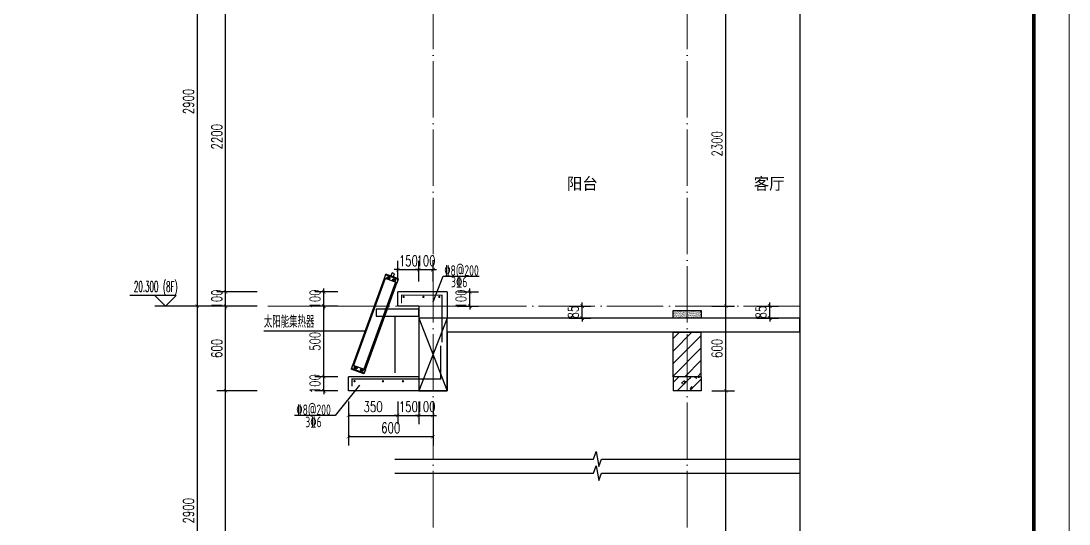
# Model space of a CAD drawing. Extents: x -812054 to 22247, y -644080 to 1003627.
# Drawn here: x -129890 to -122465, y -219612 to -216048 of the extents above; entities that cross this region are included whole.
import ezdxf

# ---------------------------------------------------------------- set-up
doc = ezdxf.new("R2010")
doc.units = 0
doc.header["$LTSCALE"] = 1000
doc.linetypes.add('DOTE', pattern=[2.42, 2, -0.2, 0.02, -0.2])
doc.layers.get('0').update_dxf_attribs({"linetype": 'CONTINUOUS'})
doc.layers.get('DEFPOINTS').update_dxf_attribs({"linetype": 'CONTINUOUS'})
for name, color, linetype in [('DIM_ELEV', 3, 'CONTINUOUS'), ('DIM_IDEN', 67, 'CONTINUOUS'), ('DIM_SYMB', 3, 'CONTINUOUS'), ('PUB_DIM', 3, 'CONTINUOUS'), ('PUB_TEXT', 2, 'CONTINUOUS'), ('REIN', 6, 'CONTINUOUS'), ('S-大样-砼线', 7, 'CONTINUOUS'), ('S-引出线', 40, 'CONTINUOUS'), ('TEXT', 2, 'CONTINUOUS'), ('WALL', 5, 'CONTINUOUS'), ('实线层', 7, 'CONTINUOUS'), ('看线', 251, 'CONTINUOUS'), ('立面-看线', 251, 'CONTINUOUS')]:
    doc.layers.add(name, color=color, linetype=linetype)
for name, color, linetype, lineweight in [('DOTE', 19, 'DOTE', 9), ('PUB_HATCH', 8, 'CONTINUOUS', 9), ('图框', 9, 'CONTINUOUS', 18)]:
    doc.layers.add(name, color=color, linetype=linetype, lineweight=lineweight)
doc.styles.add('_TCH_DIM', font='SIMPLEX.shx', dxfattribs={"width": 0.7, "bigfont": 'GBCBIG.shx'})
doc.styles.add('_TCH_DIM_T3', font='SIMPLEX', dxfattribs={"width": 0.705882, "bigfont": 'GBCBIG'})
doc.styles.add('DIM_FONT_T3', font='SIMPLEX', dxfattribs={"width": 0.705882, "bigfont": 'GBCBIG'})
doc.styles.add('TSSD_REIN', font='tssdeng.shx', dxfattribs={"width": 0.7, "height": 300, "bigfont": 'tssdchn.shx'})
doc.dimstyles.new('_TCH_ARCH&&25', dxfattribs={"dimtxt": 74.375, "dimasz": 25, "dimexe": 62.5, "dimexo": 75, "dimgap": 25, "dimtad": 1, "dimdec": 0, "dimzin": 0, "dimdsep": 46, "dimtxsty": '_TCH_DIM_T3', "dimblk": 'ARCHTICK', "dimcen": 0.09, "dimclrt": 7, "dimazin": 0, "dimtfac": 1, "dimtdec": 0, "dimtix": 1, "dimtmove": 2, "dimatfit": 3, "dimldrblk": 'ARCHTICK', "dimfxl": 1, "dimtolj": 1, "dimtzin": 0, "dimarcsym": 0})

# ---------------------------------------------------------------- blocks, each defined once
blk = doc.blocks.new('GFDDDDRG')
at = {"layer": '图框'}
blk.add_lwpolyline([(923310, -107437), (923310, -159999), (893610, -159999), (893610, -107437)], close=True, dxfattribs=at)
blk.add_lwpolyline([(923310, -107437), (923310, -159999), (893610, -159999), (893610, -107437)], close=True, dxfattribs=at)
at = {"layer": '图框', "const_width": 50}
blk.add_lwpolyline([(894110, -159499), (922810, -159499), (922810, -108687), (894110, -108687)], close=True, dxfattribs=at)
blk = doc.blocks.new('A$C01192DFB')
at = {"layer": '实线层', "color": 5}
for p, q in [((-245.2, 221), (-235.1, 248.7)), ((-244.8, 220.8), (-234.5, 249)), ((-146.5, 211.5), (-236.8, 244.3)), ((-146.9, 212), (-236.2, 244.4)), ((-235.1, 248.7), (-234.7, 248.5)), ((-145.3, 216.4), (-234.6, 248.9)), ((-145.2, 216.5), (-234.5, 249)), ((-219.7, 220.8), (-218.7, 223.5)), ((-219.4, 214.4), (-214.3, 228.2)), ((-218.7, 223.5), (-215.9, 224)), ((-215.9, 224), (-214, 221.8)), ((-196.4, 238.3), (-203, 237.5)), ((-176.7, 228), (-203, 237.5)), ((-196.4, 238.3), (-189.3, 257.6)), ((-196.4, 238.3), (-181.3, 232.8)), ((-174.3, 252.1), (-189.3, 257.6)), ((-181.3, 232.8), (-174.3, 252.1)), ((-181.3, 232.8), (-176.7, 228)), ((-468.5, -396.9), (-243.8, 220.5)), ((-243.5, 220.4), (-468.2, -397)), ((-467.7, -397.2), (-243, 220.2)), ((-240, 219.1), (-464.7, -398.3)), ((-239.5, 218.9), (-464.2, -398.5)), ((-166, 192.2), (-390.7, -425.2)), ((-165.7, 192), (-390.4, -425.3)), ((-381.9, -428.4), (-157.2, 189)), ((-156.8, 188.8), (-381.5, -428.6)), ((-381.1, -428.7), (-156.4, 188.7)), ((-155, 188.2), (-245.2, 221)), ((-217.8, 218.6), (-219.7, 220.8)), ((-215, 219.1), (-217.8, 218.6)), ((-214, 221.8), (-215, 219.1)), ((-179.3, 206.1), (-178.4, 208.8)), ((-177.5, 203.9), (-179.3, 206.1)), ((-179, 199.7), (-174, 213.5)), ((-178.4, 208.8), (-175.5, 209.3)), ((-174.6, 204.4), (-177.5, 203.9)), ((-175.5, 209.3), (-173.7, 207.1)), ((-173.7, 207.1), (-174.6, 204.4)), ((-155.5, 188.3), (-145.2, 216.5)), ((-155, 188.2), (-144.9, 215.9)), ((-144.9, 215.9), (-145.4, 216)), ((-469.9, -396.4), (-480, -424.1)), ((-480, -424.1), (-479.6, -424.3)), ((-469.5, -396.6), (-479.7, -424.8)), ((-390.4, -457.1), (-479.7, -424.6)), ((-390.5, -457.2), (-479.7, -424.8)), ((-388.2, -452.5), (-478.4, -419.7)), ((-388.8, -452.7), (-478.1, -420.2)), ((-379.7, -429.2), (-469.9, -396.4)), ((-379.7, -429.2), (-468, -397.1)), ((-450.2, -412.7), (-451.2, -415.4)), ((-451.2, -415.4), (-449.4, -417.6)), ((-445.9, -408), (-450.9, -421.8)), ((-447.4, -412.2), (-450.2, -412.7)), ((-449.4, -417.6), (-446.5, -417.1)), ((-445.5, -414.4), (-447.4, -412.2)), ((-446.5, -417.1), (-445.5, -414.4)), ((-406.6, -428.6), (-407.6, -431.3)), ((-407.6, -431.3), (-405.7, -433.5)), ((-402.2, -423.9), (-407.2, -437.7)), ((-403.7, -428.1), (-406.6, -428.6)), ((-405.7, -433.5), (-402.9, -433)), ((-401.9, -430.3), (-403.7, -428.1)), ((-402.9, -433), (-401.9, -430.3)), ((-380.2, -429.1), (-390.5, -457.2)), ((-379.7, -429.2), (-389.8, -456.9)), ((-389.8, -456.9), (-390.3, -456.8))]:
    blk.add_line(p, q, dxfattribs=at)
for points in [[(-236.8, 244.3), (-236.7, 244.4), (-236.5, 244.5), (-236.4, 244.5), (-236.2, 244.4)], [(-146.5, 211.5), (-146.5, 211.6), (-146.6, 211.7), (-146.7, 211.9), (-146.9, 212)], [(-478.4, -419.7), (-478.4, -419.8), (-478.4, -420), (-478.2, -420.1), (-478.1, -420.2)], [(-388.2, -452.5), (-388.3, -452.6), (-388.4, -452.7), (-388.6, -452.7), (-388.8, -452.7)]]:
    blk.add_lwpolyline(points, dxfattribs=at)
blk.add_lwpolyline([(0, 0), (-302.4, 0), (-302.4, -49.7), (0, -49.7)], close=True, dxfattribs=at)
for centre, radius in [((-216.8, 221.3), 10), ((-216.8, 221.3), 9.5), ((-176.5, 206.6), 10), ((-176.5, 206.6), 9.5), ((-448.4, -414.9), 10), ((-448.4, -414.9), 9.5), ((-404.7, -430.8), 10), ((-404.7, -430.8), 9.5)]:
    blk.add_circle(centre, radius, dxfattribs=at)
for centre, start, end in [((-234.7, 248.5), 70, 160), ((-145.4, 216), 340, 70), ((-479.6, -424.3), 160, 250), ((-390.3, -456.8), 250, 340)]:
    blk.add_arc(centre, 0.5, start, end, dxfattribs=at)
blk = doc.blocks.new('_ArchTick')
at = {"color": 0, "linetype": 'ByBlock', "const_width": 0.15}
blk.add_lwpolyline([(-0.5, -0.5), (0.5, 0.5)], dxfattribs=at)
blk = doc.blocks.new('*D2505')
at = {"layer": 'DEFPOINTS', "color": 0, "transparency": 16777216}
for p in [(871532.9, -114286.1), (871707.5, -114286.1), (871707.5, -114386.1)]:
    blk.add_point(p, dxfattribs=at)
at = {"layer": 'PUB_DIM', "color": 0, "lineweight": -2, "transparency": 16777216}
for p, q in [((871532.9, -114286.1), (871532.9, -114261.1)), ((871632.5, -114286.1), (871470.4, -114286.1)), ((871532.9, -114386.1), (871532.9, -114286.1)), ((871632.5, -114386.1), (871470.4, -114386.1)), ((871532.9, -114386.1), (871532.9, -114411.1))]:
    blk.add_line(p, q, dxfattribs=at)
at = {"layer": 'PUB_DIM', "color": 0, "lineweight": -2, "transparency": 16777216, "xscale": 25, "yscale": 25, "zscale": 25}
for p, rotation in [((871532.9, -114286.1), 270), ((871532.9, -114386.1), 90)]:
    blk.add_blockref('_ArchTick', p, dxfattribs=dict(at, rotation=rotation))
at = {"layer": 'PUB_DIM', "color": 7, "transparency": 16777216, "insert": (871470.7, -114336.1), "char_height": 74.38, "attachment_point": 5, "rotation": 90, "style": '_TCH_DIM_T3'}
blk.add_mtext('\\A1;100', dxfattribs=at)
blk = doc.blocks.new('*D2506')
at = {"layer": 'DEFPOINTS', "color": 0, "transparency": 16777216}
for p in [(871532.9, -114386.1), (871707.5, -114386.1), (871707.5, -114886.1)]:
    blk.add_point(p, dxfattribs=at)
at = {"layer": 'PUB_DIM', "color": 0, "lineweight": -2, "transparency": 16777216}
for p, q in [((871632.5, -114386.1), (871470.4, -114386.1)), ((871532.9, -114886.1), (871532.9, -114386.1)), ((871632.5, -114886.1), (871470.4, -114886.1))]:
    blk.add_line(p, q, dxfattribs=at)
at = {"layer": 'PUB_DIM', "color": 0, "lineweight": -2, "transparency": 16777216, "xscale": 25, "yscale": 25, "zscale": 25}
for p, rotation in [((871532.9, -114386.1), 90), ((871532.9, -114886.1), 270)]:
    blk.add_blockref('_ArchTick', p, dxfattribs=dict(at, rotation=rotation))
at = {"layer": 'PUB_DIM', "color": 7, "transparency": 16777216, "insert": (871470.7, -114636.1), "char_height": 74.38, "attachment_point": 5, "rotation": 90, "style": '_TCH_DIM_T3'}
blk.add_mtext('\\A1;500', dxfattribs=at)
blk = doc.blocks.new('*D2507')
at = {"layer": 'DEFPOINTS', "color": 0, "transparency": 16777216}
for p in [(871532.9, -114886.1), (871707.5, -114886.1), (871707.5, -114986.1)]:
    blk.add_point(p, dxfattribs=at)
at = {"layer": 'PUB_DIM', "color": 0, "lineweight": -2, "transparency": 16777216}
for p, q in [((871532.9, -114886.1), (871532.9, -114861.1)), ((871632.5, -114886.1), (871470.4, -114886.1)), ((871532.9, -114986.1), (871532.9, -114886.1)), ((871632.5, -114986.1), (871470.4, -114986.1)), ((871532.9, -114986.1), (871532.9, -115011.1))]:
    blk.add_line(p, q, dxfattribs=at)
at = {"layer": 'PUB_DIM', "color": 0, "lineweight": -2, "transparency": 16777216, "xscale": 25, "yscale": 25, "zscale": 25}
for p, rotation in [((871532.9, -114886.1), 270), ((871532.9, -114986.1), 90)]:
    blk.add_blockref('_ArchTick', p, dxfattribs=dict(at, rotation=rotation))
at = {"layer": 'PUB_DIM', "color": 7, "transparency": 16777216, "insert": (871470.7, -114936.1), "char_height": 74.38, "attachment_point": 5, "rotation": 90, "style": '_TCH_DIM_T3'}
blk.add_mtext('\\A1;100', dxfattribs=at)
blk = doc.blocks.new('*D2508')
at = {"layer": 'DEFPOINTS', "color": 0, "transparency": 16777216}
for p in [(872407.5, -114286.1), (872567.5, -114286.1), (872407.5, -114386.1)]:
    blk.add_point(p, dxfattribs=at)
at = {"layer": 'PUB_DIM', "color": 0, "lineweight": -2, "transparency": 16777216}
for p, q in [((872567.5, -114286.1), (872567.5, -114261.1)), ((872482.5, -114286.1), (872630, -114286.1)), ((872567.5, -114386.1), (872567.5, -114286.1)), ((872482.5, -114386.1), (872630, -114386.1)), ((872567.5, -114386.1), (872567.5, -114411.1))]:
    blk.add_line(p, q, dxfattribs=at)
at = {"layer": 'PUB_DIM', "color": 0, "lineweight": -2, "transparency": 16777216, "xscale": 25, "yscale": 25, "zscale": 25}
for p, rotation in [((872567.5, -114286.1), 270), ((872567.5, -114386.1), 90)]:
    blk.add_blockref('_ArchTick', p, dxfattribs=dict(at, rotation=rotation))
at = {"layer": 'PUB_DIM', "color": 7, "transparency": 16777216, "insert": (872505.3, -114336.1), "char_height": 74.38, "attachment_point": 5, "rotation": 90, "style": '_TCH_DIM_T3'}
blk.add_mtext('\\A1;100', dxfattribs=at)
blk = doc.blocks.new('*D2509')
at = {"layer": 'DEFPOINTS', "color": 0, "transparency": 16777216}
for p in [(872207.5, -114127.5), (872057.5, -114286.1), (872207.5, -114286.1)]:
    blk.add_point(p, dxfattribs=at)
at = {"layer": 'PUB_DIM', "color": 0, "lineweight": -2, "transparency": 16777216}
for p, q in [((872057.5, -114211.1), (872057.5, -114065)), ((872207.5, -114211.1), (872207.5, -114065)), ((872057.5, -114127.5), (872032.5, -114127.5)), ((872057.5, -114127.5), (872207.5, -114127.5)), ((872207.5, -114127.5), (872232.5, -114127.5))]:
    blk.add_line(p, q, dxfattribs=at)
at = {"layer": 'PUB_DIM', "color": 0, "lineweight": -2, "transparency": 16777216, "xscale": 25, "yscale": 25, "zscale": 25}
blk.add_blockref('_ArchTick', (872057.5, -114127.5), dxfattribs=at)
at = {"layer": 'PUB_DIM', "color": 0, "lineweight": -2, "transparency": 16777216, "xscale": 25, "yscale": 25, "zscale": 25, "rotation": 180}
blk.add_blockref('_ArchTick', (872207.5, -114127.5), dxfattribs=at)
at = {"layer": 'PUB_DIM', "color": 7, "transparency": 16777216, "insert": (872132.5, -114065.3), "char_height": 74.38, "attachment_point": 5, "style": '_TCH_DIM_T3'}
blk.add_mtext('\\A1;150', dxfattribs=at)
blk = doc.blocks.new('*D2510')
at = {"layer": 'DEFPOINTS', "color": 0, "transparency": 16777216}
for p in [(872307.5, -114127.5), (872207.5, -114286.1), (872307.5, -114286.1)]:
    blk.add_point(p, dxfattribs=at)
at = {"layer": 'PUB_DIM', "color": 0, "lineweight": -2, "transparency": 16777216}
for p, q in [((872207.5, -114211.1), (872207.5, -114065)), ((872307.5, -114211.1), (872307.5, -114065)), ((872207.5, -114127.5), (872182.5, -114127.5)), ((872207.5, -114127.5), (872307.5, -114127.5)), ((872307.5, -114127.5), (872332.5, -114127.5))]:
    blk.add_line(p, q, dxfattribs=at)
at = {"layer": 'PUB_DIM', "color": 0, "lineweight": -2, "transparency": 16777216, "xscale": 25, "yscale": 25, "zscale": 25}
blk.add_blockref('_ArchTick', (872207.5, -114127.5), dxfattribs=at)
at = {"layer": 'PUB_DIM', "color": 0, "lineweight": -2, "transparency": 16777216, "xscale": 25, "yscale": 25, "zscale": 25, "rotation": 180}
blk.add_blockref('_ArchTick', (872307.5, -114127.5), dxfattribs=at)
at = {"layer": 'PUB_DIM', "color": 7, "transparency": 16777216, "insert": (872257.5, -114065.3), "char_height": 74.38, "attachment_point": 5, "style": '_TCH_DIM_T3'}
blk.add_mtext('\\A1;100', dxfattribs=at)
blk = doc.blocks.new('*D2511')
at = {"layer": 'DEFPOINTS', "color": 0, "transparency": 16777216}
for p in [(874526.4, -114386.1), (874692.4, -114386.1), (874526.4, -114471.1)]:
    blk.add_point(p, dxfattribs=at)
at = {"layer": 'PUB_DIM', "color": 0, "lineweight": -2, "transparency": 16777216}
for p, q in [((874601.4, -114386.1), (874754.9, -114386.1)), ((874692.4, -114386.1), (874692.4, -114361.1)), ((874692.4, -114471.1), (874692.4, -114386.1)), ((874601.4, -114471.1), (874754.9, -114471.1)), ((874692.4, -114471.1), (874692.4, -114496.1))]:
    blk.add_line(p, q, dxfattribs=at)
at = {"layer": 'PUB_DIM', "color": 0, "lineweight": -2, "transparency": 16777216, "xscale": 25, "yscale": 25, "zscale": 25}
for p, rotation in [((874692.4, -114386.1), 270), ((874692.4, -114471.1), 90)]:
    blk.add_blockref('_ArchTick', p, dxfattribs=dict(at, rotation=rotation))
at = {"layer": 'PUB_DIM', "color": 7, "transparency": 16777216, "insert": (874630.2, -114428.6), "char_height": 74.38, "attachment_point": 5, "rotation": 90, "style": '_TCH_DIM_T3'}
blk.add_mtext('\\A1;85', dxfattribs=at)
blk = doc.blocks.new('*D2512')
at = {"layer": 'DEFPOINTS', "color": 0, "transparency": 16777216}
for p in [(873197.3, -114386.1), (873363.3, -114386.1), (873197.3, -114471.1)]:
    blk.add_point(p, dxfattribs=at)
at = {"layer": 'PUB_DIM', "color": 0, "lineweight": -2, "transparency": 16777216}
for p, q in [((873272.3, -114386.1), (873425.8, -114386.1)), ((873363.3, -114386.1), (873363.3, -114361.1)), ((873363.3, -114471.1), (873363.3, -114386.1)), ((873272.3, -114471.1), (873425.8, -114471.1)), ((873363.3, -114471.1), (873363.3, -114496.1))]:
    blk.add_line(p, q, dxfattribs=at)
at = {"layer": 'PUB_DIM', "color": 0, "lineweight": -2, "transparency": 16777216, "xscale": 25, "yscale": 25, "zscale": 25}
for p, rotation in [((873363.3, -114386.1), 270), ((873363.3, -114471.1), 90)]:
    blk.add_blockref('_ArchTick', p, dxfattribs=dict(at, rotation=rotation))
at = {"layer": 'PUB_DIM', "color": 7, "transparency": 16777216, "insert": (873301.1, -114428.6), "char_height": 74.38, "attachment_point": 5, "rotation": 90, "style": '_TCH_DIM_T3'}
blk.add_mtext('\\A1;85', dxfattribs=at)
blk = doc.blocks.new('*D2513')
at = {"layer": 'DEFPOINTS', "color": 0, "transparency": 16777216}
for p in [(871707.5, -114986.1), (872057.5, -114986.1), (872057.5, -115161.1)]:
    blk.add_point(p, dxfattribs=at)
at = {"layer": 'PUB_DIM', "color": 0, "lineweight": -2, "transparency": 16777216}
for p, q in [((871707.5, -115061.1), (871707.5, -115223.6)), ((872057.5, -115061.1), (872057.5, -115223.6)), ((871707.5, -115161.1), (872057.5, -115161.1))]:
    blk.add_line(p, q, dxfattribs=at)
at = {"layer": 'PUB_DIM', "color": 0, "lineweight": -2, "transparency": 16777216, "xscale": 25, "yscale": 25, "zscale": 25, "rotation": 180}
blk.add_blockref('_ArchTick', (871707.5, -115161.1), dxfattribs=at)
at = {"layer": 'PUB_DIM', "color": 0, "lineweight": -2, "transparency": 16777216, "xscale": 25, "yscale": 25, "zscale": 25}
blk.add_blockref('_ArchTick', (872057.5, -115161.1), dxfattribs=at)
at = {"layer": 'PUB_DIM', "color": 7, "transparency": 16777216, "insert": (871882.5, -115099), "char_height": 74.38, "attachment_point": 5, "style": '_TCH_DIM_T3'}
blk.add_mtext('\\A1;350', dxfattribs=at)
blk = doc.blocks.new('*D2514')
at = {"layer": 'DEFPOINTS', "color": 0, "transparency": 16777216}
for p in [(872057.5, -114986.1), (872207.5, -114986.1), (872207.5, -115161.1)]:
    blk.add_point(p, dxfattribs=at)
at = {"layer": 'PUB_DIM', "color": 0, "lineweight": -2, "transparency": 16777216}
for p, q in [((872057.5, -115061.1), (872057.5, -115223.6)), ((872207.5, -115061.1), (872207.5, -115223.6)), ((872057.5, -115161.1), (872032.5, -115161.1)), ((872057.5, -115161.1), (872207.5, -115161.1)), ((872207.5, -115161.1), (872232.5, -115161.1))]:
    blk.add_line(p, q, dxfattribs=at)
at = {"layer": 'PUB_DIM', "color": 0, "lineweight": -2, "transparency": 16777216, "xscale": 25, "yscale": 25, "zscale": 25}
blk.add_blockref('_ArchTick', (872057.5, -115161.1), dxfattribs=at)
at = {"layer": 'PUB_DIM', "color": 0, "lineweight": -2, "transparency": 16777216, "xscale": 25, "yscale": 25, "zscale": 25, "rotation": 180}
blk.add_blockref('_ArchTick', (872207.5, -115161.1), dxfattribs=at)
at = {"layer": 'PUB_DIM', "color": 7, "transparency": 16777216, "insert": (872132.5, -115099), "char_height": 74.38, "attachment_point": 5, "style": '_TCH_DIM_T3'}
blk.add_mtext('\\A1;150', dxfattribs=at)
blk = doc.blocks.new('*D2515')
at = {"layer": 'DEFPOINTS', "color": 0, "transparency": 16777216}
for p in [(872207.5, -114986.1), (872307.5, -114986.1), (872307.5, -115161.1)]:
    blk.add_point(p, dxfattribs=at)
at = {"layer": 'PUB_DIM', "color": 0, "lineweight": -2, "transparency": 16777216}
for p, q in [((872207.5, -115061.1), (872207.5, -115223.6)), ((872307.5, -115061.1), (872307.5, -115223.6)), ((872207.5, -115161.1), (872182.5, -115161.1)), ((872207.5, -115161.1), (872307.5, -115161.1)), ((872307.5, -115161.1), (872332.5, -115161.1))]:
    blk.add_line(p, q, dxfattribs=at)
at = {"layer": 'PUB_DIM', "color": 0, "lineweight": -2, "transparency": 16777216, "xscale": 25, "yscale": 25, "zscale": 25}
blk.add_blockref('_ArchTick', (872207.5, -115161.1), dxfattribs=at)
at = {"layer": 'PUB_DIM', "color": 0, "lineweight": -2, "transparency": 16777216, "xscale": 25, "yscale": 25, "zscale": 25, "rotation": 180}
blk.add_blockref('_ArchTick', (872307.5, -115161.1), dxfattribs=at)
at = {"layer": 'PUB_DIM', "color": 7, "transparency": 16777216, "insert": (872257.5, -115099), "char_height": 74.38, "attachment_point": 5, "style": '_TCH_DIM_T3'}
blk.add_mtext('\\A1;100', dxfattribs=at)
blk = doc.blocks.new('*D2516')
at = {"layer": 'DEFPOINTS', "color": 0, "transparency": 16777216}
for p in [(871707.5, -114986.1), (872307.5, -114986.1), (872307.5, -115311.1)]:
    blk.add_point(p, dxfattribs=at)
at = {"layer": 'PUB_DIM', "color": 0, "lineweight": -2, "transparency": 16777216}
for p, q in [((871707.5, -115061.1), (871707.5, -115373.6)), ((872307.5, -115061.1), (872307.5, -115373.6)), ((871707.5, -115311.1), (872307.5, -115311.1))]:
    blk.add_line(p, q, dxfattribs=at)
at = {"layer": 'PUB_DIM', "color": 0, "lineweight": -2, "transparency": 16777216, "xscale": 25, "yscale": 25, "zscale": 25, "rotation": 180}
blk.add_blockref('_ArchTick', (871707.5, -115311.1), dxfattribs=at)
at = {"layer": 'PUB_DIM', "color": 0, "lineweight": -2, "transparency": 16777216, "xscale": 25, "yscale": 25, "zscale": 25}
blk.add_blockref('_ArchTick', (872307.5, -115311.1), dxfattribs=at)
at = {"layer": 'PUB_DIM', "color": 7, "transparency": 16777216, "insert": (872007.5, -115249), "char_height": 74.38, "attachment_point": 5, "style": '_TCH_DIM_T3'}
blk.add_mtext('\\A1;600', dxfattribs=at)
blk = doc.blocks.new('*D2944')
at = {"layer": 'DEFPOINTS', "color": 0, "transparency": 16777216}
for p in [(-125070.2, -218667.9), (-124896.2, -218667.9), (-125070.2, -220967.9)]:
    blk.add_point(p, dxfattribs=at)
at = {"layer": 'PUB_DIM', "color": 0, "lineweight": -2, "transparency": 16777216}
for p, q in [((-124995.2, -218667.9), (-124833.7, -218667.9)), ((-124896.2, -220967.9), (-124896.2, -218667.9)), ((-124995.2, -220967.9), (-124833.7, -220967.9))]:
    blk.add_line(p, q, dxfattribs=at)
at = {"layer": 'PUB_DIM', "color": 0, "lineweight": -2, "transparency": 16777216, "xscale": 25, "yscale": 25, "zscale": 25}
for p, rotation in [((-124896.2, -218667.9), 90), ((-124896.2, -220967.9), 270)]:
    blk.add_blockref('_ArchTick', p, dxfattribs=dict(at, rotation=rotation))
at = {"layer": 'PUB_DIM', "color": 7, "transparency": 16777216, "insert": (-124958.4, -219817.9), "char_height": 74.38, "attachment_point": 5, "rotation": 90, "style": '_TCH_DIM_T3'}
blk.add_mtext('\\A1;2300', dxfattribs=at)
blk = doc.blocks.new('*D2945')
at = {"layer": 'DEFPOINTS', "color": 0, "transparency": 16777216}
for p in [(-125070.2, -218067.9), (-124896.2, -218067.9), (-125070.2, -218667.9)]:
    blk.add_point(p, dxfattribs=at)
at = {"layer": 'PUB_DIM', "color": 0, "lineweight": -2, "transparency": 16777216}
for p, q in [((-124995.2, -218067.9), (-124833.7, -218067.9)), ((-124896.2, -218667.9), (-124896.2, -218067.9)), ((-124995.2, -218667.9), (-124833.7, -218667.9))]:
    blk.add_line(p, q, dxfattribs=at)
at = {"layer": 'PUB_DIM', "color": 0, "lineweight": -2, "transparency": 16777216, "xscale": 25, "yscale": 25, "zscale": 25}
for p, rotation in [((-124896.2, -218067.9), 90), ((-124896.2, -218667.9), 270)]:
    blk.add_blockref('_ArchTick', p, dxfattribs=dict(at, rotation=rotation))
at = {"layer": 'PUB_DIM', "color": 7, "transparency": 16777216, "insert": (-124958.4, -218367.9), "char_height": 74.38, "attachment_point": 5, "rotation": 90, "style": '_TCH_DIM_T3'}
blk.add_mtext('\\A1;600', dxfattribs=at)
blk = doc.blocks.new('*D2946')
at = {"layer": 'DEFPOINTS', "color": 0, "transparency": 16777216}
for p in [(-125070.2, -215767.9), (-124896.2, -215767.9), (-125070.2, -218067.9)]:
    blk.add_point(p, dxfattribs=at)
at = {"layer": 'PUB_DIM', "color": 0, "lineweight": -2, "transparency": 16777216}
for p, q in [((-124995.2, -215767.9), (-124833.7, -215767.9)), ((-124896.2, -218067.9), (-124896.2, -215767.9)), ((-124995.2, -218067.9), (-124833.7, -218067.9))]:
    blk.add_line(p, q, dxfattribs=at)
at = {"layer": 'PUB_DIM', "color": 0, "lineweight": -2, "transparency": 16777216, "xscale": 25, "yscale": 25, "zscale": 25}
for p, rotation in [((-124896.2, -215767.9), 90), ((-124896.2, -218067.9), 270)]:
    blk.add_blockref('_ArchTick', p, dxfattribs=dict(at, rotation=rotation))
at = {"layer": 'PUB_DIM', "color": 7, "transparency": 16777216, "insert": (-124958.4, -216917.9), "char_height": 74.38, "attachment_point": 5, "rotation": 90, "style": '_TCH_DIM_T3'}
blk.add_mtext('\\A1;2300', dxfattribs=at)
blk = doc.blocks.new('*D3012')
at = {"layer": 'DEFPOINTS', "color": 0, "transparency": 16777216}
for p in [(-128440.3, -218667.9), (-128140.3, -218667.9), (-128140.3, -220867.9)]:
    blk.add_point(p, dxfattribs=at)
at = {"layer": 'PUB_DIM', "color": 0, "lineweight": -2, "transparency": 16777216}
for p, q in [((-128215.3, -218667.9), (-128502.8, -218667.9)), ((-128440.3, -220867.9), (-128440.3, -218667.9)), ((-128215.3, -220867.9), (-128502.8, -220867.9))]:
    blk.add_line(p, q, dxfattribs=at)
at = {"layer": 'PUB_DIM', "color": 0, "lineweight": -2, "transparency": 16777216, "xscale": 25, "yscale": 25, "zscale": 25}
for p, rotation in [((-128440.3, -218667.9), 90), ((-128440.3, -220867.9), 270)]:
    blk.add_blockref('_ArchTick', p, dxfattribs=dict(at, rotation=rotation))
at = {"layer": 'PUB_DIM', "color": 7, "transparency": 16777216, "insert": (-128502.5, -219767.9), "char_height": 74.38, "attachment_point": 5, "rotation": 90, "style": '_TCH_DIM_T3'}
blk.add_mtext('\\A1;2200', dxfattribs=at)
blk = doc.blocks.new('*D3013')
at = {"layer": 'DEFPOINTS', "color": 0, "transparency": 16777216}
for p in [(-128440.3, -218067.9), (-128140.3, -218067.9), (-128140.3, -218667.9)]:
    blk.add_point(p, dxfattribs=at)
at = {"layer": 'PUB_DIM', "color": 0, "lineweight": -2, "transparency": 16777216}
for p, q in [((-128215.3, -218067.9), (-128502.8, -218067.9)), ((-128440.3, -218667.9), (-128440.3, -218067.9)), ((-128215.3, -218667.9), (-128502.8, -218667.9))]:
    blk.add_line(p, q, dxfattribs=at)
at = {"layer": 'PUB_DIM', "color": 0, "lineweight": -2, "transparency": 16777216, "xscale": 25, "yscale": 25, "zscale": 25}
for p, rotation in [((-128440.3, -218067.9), 90), ((-128440.3, -218667.9), 270)]:
    blk.add_blockref('_ArchTick', p, dxfattribs=dict(at, rotation=rotation))
at = {"layer": 'PUB_DIM', "color": 7, "transparency": 16777216, "insert": (-128502.5, -218367.9), "char_height": 74.38, "attachment_point": 5, "rotation": 90, "style": '_TCH_DIM_T3'}
blk.add_mtext('\\A1;600', dxfattribs=at)
blk = doc.blocks.new('*D3014')
at = {"layer": 'DEFPOINTS', "color": 0, "transparency": 16777216}
for p in [(-128440.3, -217967.9), (-128140.3, -217967.9), (-128140.3, -218067.9)]:
    blk.add_point(p, dxfattribs=at)
at = {"layer": 'PUB_DIM', "color": 0, "lineweight": -2, "transparency": 16777216}
for p, q in [((-128215.3, -217967.9), (-128502.8, -217967.9)), ((-128440.3, -217967.9), (-128440.3, -217942.9)), ((-128440.3, -218067.9), (-128440.3, -217967.9)), ((-128215.3, -218067.9), (-128502.8, -218067.9)), ((-128440.3, -218067.9), (-128440.3, -218092.9))]:
    blk.add_line(p, q, dxfattribs=at)
at = {"layer": 'PUB_DIM', "color": 0, "lineweight": -2, "transparency": 16777216, "xscale": 25, "yscale": 25, "zscale": 25}
for p, rotation in [((-128440.3, -217967.9), 270), ((-128440.3, -218067.9), 90)]:
    blk.add_blockref('_ArchTick', p, dxfattribs=dict(at, rotation=rotation))
at = {"layer": 'PUB_DIM', "color": 7, "transparency": 16777216, "insert": (-128502.5, -218017.9), "char_height": 74.38, "attachment_point": 5, "rotation": 90, "style": '_TCH_DIM_T3'}
blk.add_mtext('\\A1;100', dxfattribs=at)
blk = doc.blocks.new('*D3015')
at = {"layer": 'DEFPOINTS', "color": 0, "transparency": 16777216}
for p in [(-128440.3, -215767.9), (-128140.3, -215767.9), (-128140.3, -217967.9)]:
    blk.add_point(p, dxfattribs=at)
at = {"layer": 'PUB_DIM', "color": 0, "lineweight": -2, "transparency": 16777216}
for p, q in [((-128215.3, -215767.9), (-128502.8, -215767.9)), ((-128440.3, -217967.9), (-128440.3, -215767.9)), ((-128215.3, -217967.9), (-128502.8, -217967.9))]:
    blk.add_line(p, q, dxfattribs=at)
at = {"layer": 'PUB_DIM', "color": 0, "lineweight": -2, "transparency": 16777216, "xscale": 25, "yscale": 25, "zscale": 25}
for p, rotation in [((-128440.3, -215767.9), 90), ((-128440.3, -217967.9), 270)]:
    blk.add_blockref('_ArchTick', p, dxfattribs=dict(at, rotation=rotation))
at = {"layer": 'PUB_DIM', "color": 7, "transparency": 16777216, "insert": (-128502.5, -216867.9), "char_height": 74.38, "attachment_point": 5, "rotation": 90, "style": '_TCH_DIM_T3'}
blk.add_mtext('\\A1;2200', dxfattribs=at)
blk = doc.blocks.new('*D3023')
at = {"layer": 'DEFPOINTS', "color": 0, "transparency": 16777216}
for p in [(-128640.3, -218067.9), (-128140.3, -218067.9), (-128140.3, -220967.9)]:
    blk.add_point(p, dxfattribs=at)
at = {"layer": 'PUB_DIM', "color": 0, "lineweight": -2, "transparency": 16777216}
for p, q in [((-128215.3, -218067.9), (-128702.8, -218067.9)), ((-128640.3, -220967.9), (-128640.3, -218067.9)), ((-128215.3, -220967.9), (-128702.8, -220967.9))]:
    blk.add_line(p, q, dxfattribs=at)
at = {"layer": 'PUB_DIM', "color": 0, "lineweight": -2, "transparency": 16777216, "xscale": 25, "yscale": 25, "zscale": 25}
for p, rotation in [((-128640.3, -218067.9), 90), ((-128640.3, -220967.9), 270)]:
    blk.add_blockref('_ArchTick', p, dxfattribs=dict(at, rotation=rotation))
at = {"layer": 'PUB_DIM', "color": 7, "transparency": 16777216, "insert": (-128702.5, -219517.9), "char_height": 74.38, "attachment_point": 5, "rotation": 90, "style": '_TCH_DIM_T3'}
blk.add_mtext('\\A1;2900', dxfattribs=at)
blk = doc.blocks.new('*D3024')
at = {"layer": 'DEFPOINTS', "color": 0, "transparency": 16777216}
for p in [(-128640.3, -215167.9), (-128140.3, -215167.9), (-128140.3, -218067.9)]:
    blk.add_point(p, dxfattribs=at)
at = {"layer": 'PUB_DIM', "color": 0, "lineweight": -2, "transparency": 16777216}
for p, q in [((-128215.3, -215167.9), (-128702.8, -215167.9)), ((-128640.3, -218067.9), (-128640.3, -215167.9)), ((-128215.3, -218067.9), (-128702.8, -218067.9))]:
    blk.add_line(p, q, dxfattribs=at)
at = {"layer": 'PUB_DIM', "color": 0, "lineweight": -2, "transparency": 16777216, "xscale": 25, "yscale": 25, "zscale": 25}
for p, rotation in [((-128640.3, -215167.9), 90), ((-128640.3, -218067.9), 270)]:
    blk.add_blockref('_ArchTick', p, dxfattribs=dict(at, rotation=rotation))
at = {"layer": 'PUB_DIM', "color": 7, "transparency": 16777216, "insert": (-128702.5, -216617.9), "char_height": 74.38, "attachment_point": 5, "rotation": 90, "style": '_TCH_DIM_T3'}
blk.add_mtext('\\A1;2900', dxfattribs=at)
blk = doc.blocks.new('A$C6EAB53B2')
at = {"layer": 'REIN'}
blk.add_lwpolyline([(818.6, 871.6, 9, 9, 0), (818.6, 929.8, 9, 9, 0), (1104.4, 929.8, 9, 9, 0), (1104.4, 595.1, 9, 9, 0)], format="xyseb", dxfattribs=at)
at = {"layer": 'REIN', "const_width": 8}
for points in [[(829.1, 917.5, 1), (837.1, 917.5, 1)], [(969.6, 917.5, 1), (977.6, 917.5, 1)], [(1082.2, 917.5, 1), (1090.2, 917.5, 1)], [(481.4, 320.3, 1), (489.4, 320.3, 1)], [(682.9, 320.3, 1), (690.9, 320.3, 1)], [(824.6, 320.3, 1), (832.6, 320.3, 1)]]:
    blk.add_lwpolyline(points, format="xyb", close=True, dxfattribs=at)
at = {"layer": 'REIN', "const_width": 9}
blk.add_lwpolyline([(467.5, 285.1), (467.5, 335.4), (1096.1, 335.4), (1096.1, 572.3)], dxfattribs=at)
at = {"layer": 'S-大样-砼线'}
for p, q in [((942.2, 767.5), (1142.2, 252.5)), ((1142.2, 767.5), (942.2, 252.5))]:
    blk.add_line(p, q, dxfattribs=at)
blk.add_lwpolyline([(1142.2, 767.5), (942.2, 767.5), (942.2, 252.5), (1142.2, 252.5)], close=True, dxfattribs=at)
at = {"layer": 'S-引出线'}
for points in [[(1042.2, 882.2), (1112.8, 1064.4), (1369.8, 1064.4)], [(521.6, 291.2), (347.8, 77.8), (59.4, 77.8)]]:
    blk.add_lwpolyline(points, dxfattribs=at)
at = {"layer": 'TEXT', "style": 'TSSD_REIN', "width": 0.7}
for s, p in [('%%1328@200', (1121, 1067)), ('3%%1326', (1168.9, 986.1)), ('%%1328@200', (72.9, 80.4)), ('3%%1326', (136.7, -5.8))]:
    blk.add_text(s, height=75, rotation=0, dxfattribs=at).set_placement(p)
blk = doc.blocks.new('20210902.15310664')
at = {"layer": 'DOTE', "color": 1, "linetype": 'DOTE', "ltscale": 0.2}
for p, q in [((85057.8, -133245.9), (85057.8, -113645.9)), ((86857.8, -133245.9), (86857.8, -113645.9)), ((87656.3, -120545.9), (83887.6, -120545.9))]:
    blk.add_line(p, q, dxfattribs=at)
blk = doc.blocks.new('GDGDGDRGRDGDR')
at = {"layer": 'PUB_HATCH'}
h = blk.add_hatch(dxfattribs=at)
h.set_pattern_fill('普通砖', color=256, scale=25, style=0)
h.set_pattern_definition([(45, (0, 44.88), (-44.1941915, 44.1941915), [])])
h.paths.add_polyline_path([(874007.5, -114886.1), (874207.5, -114886.1), (874207.5, -114571.1), (874007.5, -114571.1)])
h = blk.add_hatch(dxfattribs=at)
h.set_pattern_fill('钢筋混凝土', color=256, scale=25, style=0)
h.set_pattern_definition([(45, (0, 0), (-44.194174, 44.194174), []), (50, (0, 0), (179.315046, -15.688034), [18.75, -206.25]), (355, (0, 0), (-34.687833, 188.048033), [15, -165]), (100.4514, (14.94, -1.3), (144.627345, 172.359886), [15.935047, -175.285528]), (46.1842, (0, 50), (266.81026, -41.379754), [28.125, -309.375]), (96.6356, (22.23, 46.55), (233.66568, 243.52947), [23.90257, -262.92825]), (351.1842, (0, 50), (233.66549, 243.52965), [22.5, -247.5]), (21, (25, 37.5), (149.226763, -100.654723), [18.75, -206.25]), (326, (25, 37.5), (60.828833, 181.28751), [15, -165]), (71.4514, (37.44, 29.11), (210.055657, 80.632624), [15.935047, -175.285528]), (37.5, (0, 0), (3.039964, 83.2234635), [0, -163, 0, -167.5, 0, -165.625]), (7.5, (0, 0), (65.767384, 98.602928), [0, -95.5, 0, -159.25, 0, -63.125]), (327.5, (-55.75, 0), (133.455609, -5.638718), [0, -62.5, 0, -195, 0, -258.75]), (317.5, (-80.75, 0), (145.796542, 25.026246), [0, -81.25, 0, -129.5, 0, -183.75])])
h.paths.add_polyline_path([(874007.5, -114886.1), (874007.5, -114986.1), (874207.5, -114986.1), (874207.5, -114886.1)])
at = {"layer": '立面-看线'}
h = blk.add_hatch(dxfattribs=at)
h.set_pattern_fill('碎沙', color=256, scale=4)
h.set_pattern_definition([(37.5, (72954.267, -499833.035), (-0.32000626, 9.78826475), [0, -7.7216, 0, -8.636, 0, -8.255]), (7.5, (72954.267, -499833.035), (8.99046566, 14.33650201), [0, -4.1656, 0, -6.9596, 0, -2.667]), (327.5, (72948.0185, -499833.035), (15.819847405, 0.02874369), [0, -2.54, 0, -9.144, 0, -11.938]), (317.5, (72948.019, -499833.035), (15.27112905, 4.45858647), [0, -1.27, 0, -5.9944, 0, -6.858])])
h.paths.add_polyline_path([(874007.5, -114471.1), (874207.5, -114471.1), (874207.5, -114416.1), (874007.5, -114416.1)])
at = {"layer": 'DIM_IDEN'}
for p, q in [((871646, -114563.6), (871108.6, -114563.6)), ((871827.1, -114563.6), (871646, -114563.6))]:
    blk.add_line(p, q, dxfattribs=at)
at = {"layer": 'WALL'}
for p, q in [((872407.5, -114286.1), (872057.5, -114286.1)), ((872057.5, -114386.1), (872057.5, -114286.1)), ((872407.5, -114286.1), (872407.5, -114471.1)), ((872207.5, -114386.1), (872057.5, -114386.1)), ((872207.5, -114386.1), (872207.5, -114471.1)), ((872207.5, -114471.1), (872207.5, -114886.1)), ((874906, -114471.1), (872407.5, -114471.1)), ((874906, -114571.1), (874906, -114471.1)), ((874906, -114571.1), (872407.5, -114571.1)), ((872407.5, -114571.1), (872407.5, -114986.1)), ((874007.5, -114886.1), (874007.5, -114571.1)), ((874007.5, -114571.1), (874207.5, -114571.1)), ((874207.5, -114886.1), (874207.5, -114571.1)), ((872207.5, -114886.1), (871707.5, -114886.1)), ((871707.5, -114986.1), (871707.5, -114886.1)), ((874007.5, -114886.1), (874007.5, -114986.1)), ((874207.5, -114886.1), (874007.5, -114886.1)), ((874207.5, -114886.1), (874207.5, -114986.1)), ((872407.5, -114986.1), (871707.5, -114986.1)), ((874207.5, -114986.1), (874007.5, -114986.1))]:
    blk.add_line(p, q, dxfattribs=at)
blk.add_lwpolyline([(874007.5, -114416.1), (874207.5, -114416.1), (874207.5, -114471.1), (874007.5, -114471.1)], close=True, dxfattribs=at)
at = {"layer": '看线'}
blk.add_line((872037.5, -114458.6), (872037.5, -114859.1), dxfattribs=at)
blk.add_blockref('A$C01192DFB', (872207.5, -114408.8))
at = {"layer": 'PUB_TEXT'}
for s, p in [('阳台', (873255.4, -113560.5)), ('客厅', (874578.9, -113560.5))]:
    blk.add_text(s, height=84.4, dxfattribs=at).set_placement(p)
at = {"layer": 'PUB_TEXT', "style": 'DIM_FONT_T3', "width": 0.705882}
blk.add_text('太阳能集热器', height=84.4, dxfattribs=at).set_placement((871108.6, -114538.6))
at = {"layer": 'PUB_DIM'}
for p1, p2, distance, picture, middle in [((872057.5, -114286.1), (872207.5, -114286.1), 158.6, '*D2509', (872132.5, -114065.3)), ((872207.5, -114286.1), (872307.5, -114286.1), 158.6, '*D2510', (872257.5, -114065.3)), ((871707.5, -114386.1), (871707.5, -114286.1), 174.6, '*D2505', (871470.7, -114336.1)), ((872407.5, -114386.1), (872407.5, -114286.1), -160, '*D2508', (872505.3, -114336.1)), ((871707.5, -114886.1), (871707.5, -114386.1), 174.6, '*D2506', (871470.7, -114636.1)), ((873197.3, -114471.1), (873197.3, -114386.1), -166, '*D2512', (873301.1, -114428.6)), ((874526.4, -114471.1), (874526.4, -114386.1), -166, '*D2511', (874630.2, -114428.6)), ((871707.5, -114986.1), (871707.5, -114886.1), 174.6, '*D2507', (871470.7, -114936.1)), ((871707.5, -114986.1), (872057.5, -114986.1), -175.1, '*D2513', (871882.5, -115099)), ((871707.5, -114986.1), (872307.5, -114986.1), -325.1, '*D2516', (872007.5, -115249)), ((872057.5, -114986.1), (872207.5, -114986.1), -175.1, '*D2514', (872132.5, -115099)), ((872207.5, -114986.1), (872307.5, -114986.1), -175.1, '*D2515', (872257.5, -115099))]:
    dim = blk.add_aligned_dim(p1=p1, p2=p2, distance=distance, dimstyle='_TCH_ARCH&&25', dxfattribs=at)
    dim.commit()
    dim.dimension.update_dxf_attribs({"geometry": picture, "text_midpoint": middle})

msp = doc.modelspace()

# ---------------------------------------------------------------- linework, layer by layer
at = {"layer": 'DIM_ELEV'}
for p, q in [((-128790.35, -217992.9), (-129118.35, -217992.9)), ((-128865.35, -218067.9), (-128940.35, -217992.9)), ((-128865.35, -218067.9), (-128790.35, -217992.9)), ((-128440.35, -218067.9), (-128940.35, -218067.9))]:
    msp.add_line(p, q, dxfattribs=at)
at = {"layer": 'DIM_SYMB'}
msp.add_lwpolyline([(-124371.63, -211747.9), (-124371.63, -221379.78), (-124319.13, -221398.89), (-124424.13, -221417.4), (-124371.63, -221436.03), (-124371.63, -231067.9)], dxfattribs=at)
at = {"layer": 'DIM_SYMB', "color": 5}
for points in [[(-127240.15, -219151.75), (-125834.02, -219151.75), (-125814.91, -219099.25), (-125796.39, -219204.25), (-125777.77, -219151.75), (-124371.63, -219151.75)], [(-127240.15, -219251.75), (-125834.02, -219251.75), (-125814.91, -219199.25), (-125796.39, -219304.25), (-125777.77, -219251.75), (-124371.63, -219251.75)]]:
    msp.add_lwpolyline(points, dxfattribs=at)

# ---------------------------------------------------------------- block references
at = {"xscale": 0.5, "yscale": 0.5, "zscale": 0.5}
msp.add_blockref('GFDDDDRG', (-584119.72, -154941.4), dxfattribs=at)
msp.add_blockref('GDGDGDRGRDGDR', (-999277.66, -103681.82))
at = {"layer": 'DOTE'}
msp.add_blockref('20210902.15310664', (-212027.92, -97522.01), dxfattribs=at)
at = {"layer": 'TEXT'}
msp.add_blockref('A$C6EAB53B2', (-128012.36, -218920.39), dxfattribs=at)

# ---------------------------------------------------------------- texts
at = {"layer": 'PUB_TEXT', "style": '_TCH_DIM', "width": 0.494118}
for s, p in [('20.300', (-129089.45, -217966.65)), ('(8F)', (-128884.05, -217967.88))]:
    msp.add_text(s, height=74.375, dxfattribs=at).set_placement(p)

# ---------------------------------------------------------------- dimensions: what is measured, and where the dimension line sits
at = {"layer": 'PUB_DIM'}
for p1, p2, distance, picture, middle in [((-128140.35, -218067.9), (-128140.35, -215167.9), 500, '*D3024', (-128702.54, -216617.9)), ((-128140.35, -217967.9), (-128140.35, -215767.91), 300, '*D3015', (-128502.54, -216867.91)), ((-125070.15, -218067.9), (-125070.15, -215767.91), -173.97, '*D2946', (-124958.37, -216917.91)), ((-128140.35, -218067.9), (-128140.35, -217967.9), 300, '*D3014', (-128502.54, -218017.9)), ((-128140.35, -220967.9), (-128140.35, -218067.9), 500, '*D3023', (-128702.54, -219517.9)), ((-128140.35, -218667.9), (-128140.35, -218067.9), 300, '*D3013', (-128502.54, -218367.9)), ((-125070.15, -218667.9), (-125070.15, -218067.9), -173.97, '*D2945', (-124958.37, -218367.9)), ((-128140.35, -220867.9), (-128140.35, -218667.9), 300, '*D3012', (-128502.54, -219767.9)), ((-125070.15, -220967.9), (-125070.15, -218667.9), -173.97, '*D2944', (-124958.37, -219817.9))]:
    dim = msp.add_aligned_dim(p1=p1, p2=p2, distance=distance, dimstyle='_TCH_ARCH&&25', dxfattribs=at)
    dim.commit()
    dim.dimension.update_dxf_attribs({"geometry": picture, "text_midpoint": middle})

doc.saveas('drawing.dxf')
